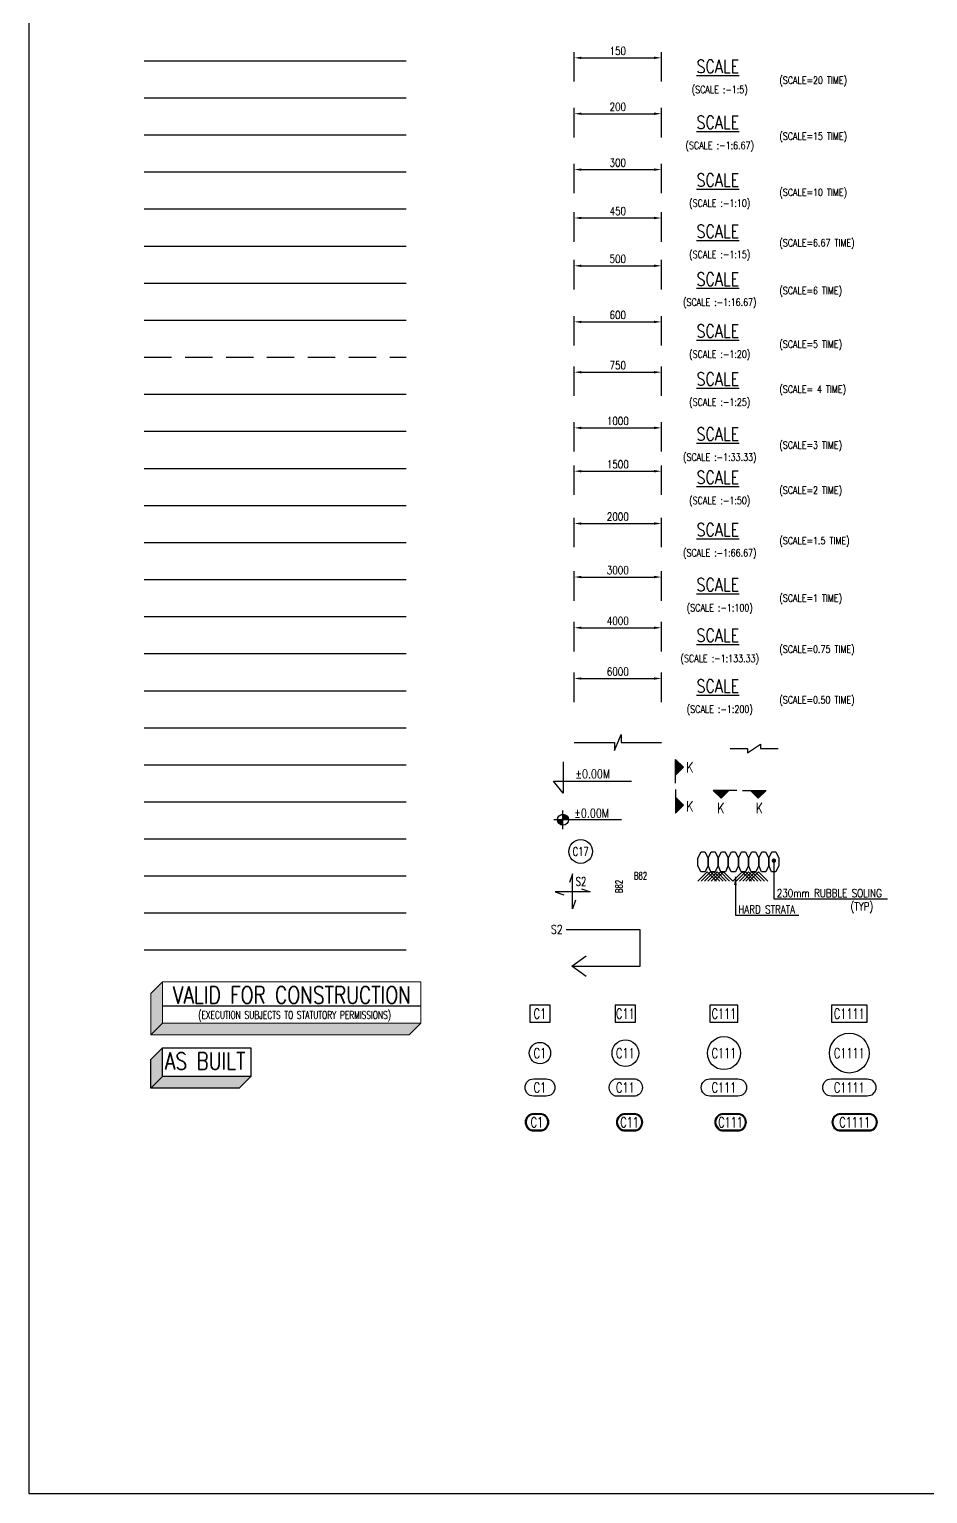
# Model space of a CAD drawing. Extents: x -69352 to 1013721, y -547461 to -186867.
# Drawn here: x 375139 to 406027, y -510011 to -459697 of the extents above; entities that cross this region are included whole.
import ezdxf
from ezdxf.enums import TextEntityAlignment as Align

# ---------------------------------------------------------------- set-up
doc = ezdxf.new("R2010")
doc.units = 0
doc.header["$LTSCALE"] = 500
doc.header["$MEASUREMENT"] = 0
doc.header["$PDMODE"] = 35
doc.header["$PDSIZE"] = -15
doc.linetypes.add('HIDDEN2', pattern=[0.1875, 0.125, -0.0625])
doc.layers.get('DEFPOINTS').update_dxf_attribs({"color": 4})
doc.layers.add('FURNITURE', color=252, linetype='Continuous', lineweight=9)
for name, color, linetype in [('LINE CUT', 8, 'Continuous'), ('P.C.C.', 8, 'Continuous'), ('S-BEAM INNER', 4, 'HIDDEN2'), ('S-BEAM NO', 3, 'Continuous'), ('S-BEAM OUTER', 4, 'Continuous'), ('S-BEAM SIZES', 3, 'Continuous'), ('S-BRECK LINE', 8, 'Continuous'), ('S-CLOUD', 7, 'Continuous'), ('S-COLUMN CIRCLE', 9, 'Continuous'), ('S-COLUMN NO', 2, 'Continuous'), ('S-COLUMN SIZES', 2, 'Continuous'), ('S-CONCRET LINE', 4, 'Continuous'), ('S-CUT LINE', 8, 'Continuous'), ('S-DIM-1', 5, 'Continuous'), ('S-FILLING', 9, 'Continuous'), ('S-GRIDE CIRCLE', 8, 'Continuous'), ('S-GRIDE NO', 1, 'Continuous'), ('S-LEVEL SECTION', 3, 'Continuous'), ('S-LEVLE PLAN', 3, 'Continuous'), ('S-PCC', 9, 'Continuous'), ('S-R.C.C. PILE CAP', 40, 'Continuous'), ('S-REINFORCEMENT', 6, 'Continuous'), ('S-RETAINING WALL', 6, 'Continuous'), ('S-SECTION MARK', 1, 'Continuous'), ('S-SLAB MARK', 3, 'Continuous'), ('S-SLAB NO', 3, 'Continuous'), ('S-STIRUPS)', 3, 'Continuous'), ('S-SUNK', 9, 'Continuous'), ('S-TEXT', 2, 'Continuous'), ('S-TEXT-1', 4, 'Continuous'), ('S-TEXT-1 @ 1', 4, 'Continuous'), ('S-TITIL', 6, 'Continuous'), ('S-TITLE', 6, 'Continuous'), ('S-WATER PROFING', 9, 'Continuous'), ('SCH-LINE', 7, 'Continuous'), ('SCHEDULE LINE-1', 7, 'Continuous'), ('SCHEDULE LINE-2', 5, 'Continuous')]:
    doc.layers.add(name, color=color, linetype=linetype)
doc.styles.add('ROMAND', font='simplex.shx')
doc.styles.add('ROMANS', font='simplex.shx', dxfattribs={"width": 0.8, "height": 275})
doc.styles.add('style2', font='simplex.shx')
doc.dimstyles.new('dim10', dxfattribs={"dimtxt": 250, "dimasz": 250, "dimexe": 200, "dimexo": 200, "dimgap": 100, "dimtad": 1, "dimdec": 0, "dimlfac": 0.1, "dimzin": 0, "dimdsep": 46, "dimtxsty": 'ROMANS', "dimcen": 0, "dimclrd": 5, "dimclre": 5, "dimclrt": 4, "dimadec": 0, "dimazin": 0, "dimtfac": 1, "dimtdec": 0, "dimtix": 1, "dimtofl": 0, "dimtmove": 2, "dimatfit": 3, "dimfxl": 0, "dimtolj": 1, "dimtzin": 0, "dimlwd": -1, "dimlwe": -1, "dimarcsym": 0})
doc.dimstyles.new('dim100', dxfattribs={"dimtxt": 250, "dimasz": 250, "dimexe": 200, "dimexo": 200, "dimgap": 100, "dimtad": 1, "dimdec": 0, "dimzin": 0, "dimdsep": 46, "dimtxsty": 'ROMANS', "dimcen": 0, "dimclrd": 5, "dimclre": 5, "dimclrt": 4, "dimadec": 0, "dimazin": 0, "dimtfac": 1, "dimtdec": 0, "dimtix": 1, "dimtofl": 0, "dimtmove": 2, "dimatfit": 3, "dimfxl": 0, "dimtolj": 1, "dimtzin": 0, "dimlwd": -1, "dimlwe": -1, "dimarcsym": 0})
doc.dimstyles.new('dim133.33(0.75)', dxfattribs={"dimtxt": 250, "dimasz": 250, "dimexe": 200, "dimexo": 200, "dimgap": 100, "dimtad": 1, "dimdec": 0, "dimlfac": 1.333331, "dimzin": 0, "dimdsep": 46, "dimtxsty": 'ROMANS', "dimcen": 0, "dimclrd": 5, "dimclre": 5, "dimclrt": 4, "dimadec": 0, "dimazin": 0, "dimtfac": 1, "dimtdec": 0, "dimtix": 1, "dimtofl": 0, "dimtmove": 2, "dimatfit": 3, "dimfxl": 0, "dimtolj": 1, "dimtzin": 0, "dimlwd": -1, "dimlwe": -1, "dimarcsym": 0})
doc.dimstyles.new('dim15(6.67)', dxfattribs={"dimtxt": 250, "dimasz": 250, "dimexe": 200, "dimexo": 200, "dimgap": 100, "dimtad": 1, "dimdec": 0, "dimlfac": 0.15, "dimzin": 0, "dimdsep": 46, "dimtxsty": 'ROMANS', "dimcen": 0, "dimclrd": 5, "dimclre": 5, "dimclrt": 4, "dimadec": 0, "dimazin": 0, "dimtfac": 1, "dimtdec": 0, "dimtix": 1, "dimtofl": 0, "dimtmove": 2, "dimatfit": 3, "dimfxl": 0, "dimtolj": 1, "dimtzin": 0, "dimlwd": -1, "dimlwe": -1, "dimarcsym": 0})
doc.dimstyles.new('dim16.67(6)', dxfattribs={"dimtxt": 250, "dimasz": 250, "dimexe": 200, "dimexo": 200, "dimgap": 100, "dimtad": 1, "dimdec": 0, "dimlfac": 0.166665, "dimzin": 0, "dimdsep": 46, "dimtxsty": 'ROMANS', "dimcen": 0, "dimclrd": 5, "dimclre": 5, "dimclrt": 4, "dimadec": 0, "dimazin": 0, "dimtfac": 1, "dimtdec": 0, "dimtix": 1, "dimtofl": 0, "dimtmove": 2, "dimatfit": 3, "dimfxl": 0, "dimtolj": 1, "dimtzin": 0, "dimlwd": -1, "dimlwe": -1, "dimarcsym": 0})
doc.dimstyles.new('dim20', dxfattribs={"dimtxt": 250, "dimasz": 250, "dimexe": 200, "dimexo": 200, "dimgap": 100, "dimtad": 1, "dimdec": 0, "dimlfac": 0.2, "dimzin": 0, "dimdsep": 46, "dimtxsty": 'ROMANS', "dimcen": 0, "dimclrd": 5, "dimclre": 5, "dimclrt": 4, "dimadec": 0, "dimazin": 0, "dimtfac": 1, "dimtdec": 0, "dimtix": 1, "dimtofl": 0, "dimtmove": 2, "dimatfit": 3, "dimfxl": 0, "dimtolj": 1, "dimtzin": 0, "dimlwd": -1, "dimlwe": -1, "dimarcsym": 0})
doc.dimstyles.new('dim200', dxfattribs={"dimtxt": 250, "dimasz": 250, "dimexe": 200, "dimexo": 200, "dimgap": 100, "dimtad": 1, "dimdec": 0, "dimlfac": 2, "dimzin": 0, "dimdsep": 46, "dimtxsty": 'ROMANS', "dimcen": 0, "dimclrd": 5, "dimclre": 5, "dimclrt": 4, "dimadec": 0, "dimazin": 0, "dimtfac": 1, "dimtdec": 0, "dimtix": 1, "dimtofl": 0, "dimtmove": 2, "dimatfit": 3, "dimfxl": 0, "dimtolj": 1, "dimtzin": 0, "dimlwd": -1, "dimlwe": -1, "dimarcsym": 0})
doc.dimstyles.new('dim25', dxfattribs={"dimtxt": 250, "dimasz": 250, "dimexe": 200, "dimexo": 200, "dimgap": 100, "dimtad": 1, "dimdec": 0, "dimlfac": 0.25, "dimzin": 0, "dimdsep": 46, "dimtxsty": 'ROMANS', "dimcen": 0, "dimclrd": 5, "dimclre": 5, "dimclrt": 4, "dimadec": 0, "dimazin": 0, "dimtfac": 1, "dimtdec": 0, "dimtix": 1, "dimtofl": 0, "dimtmove": 2, "dimatfit": 3, "dimfxl": 0, "dimtolj": 1, "dimtzin": 0, "dimlwd": -1, "dimlwe": -1, "dimarcsym": 0})
doc.dimstyles.new('dim33.33', dxfattribs={"dimtxt": 250, "dimasz": 250, "dimexe": 200, "dimexo": 200, "dimgap": 100, "dimtad": 1, "dimdec": 0, "dimlfac": 0.333331, "dimzin": 0, "dimdsep": 46, "dimtxsty": 'ROMANS', "dimcen": 0, "dimclrd": 5, "dimclre": 5, "dimclrt": 4, "dimadec": 0, "dimazin": 0, "dimtfac": 1, "dimtdec": 0, "dimtix": 1, "dimtofl": 0, "dimtmove": 2, "dimatfit": 3, "dimfxl": 0, "dimtolj": 1, "dimtzin": 0, "dimlwd": -1, "dimlwe": -1, "dimarcsym": 0})
doc.dimstyles.new('dim5', dxfattribs={"dimtxt": 250, "dimasz": 250, "dimexe": 200, "dimexo": 200, "dimgap": 100, "dimtad": 1, "dimdec": 0, "dimlfac": 0.05, "dimzin": 0, "dimdsep": 46, "dimtxsty": 'ROMANS', "dimcen": 0, "dimclrd": 5, "dimclre": 5, "dimclrt": 4, "dimadec": 0, "dimazin": 0, "dimtfac": 1, "dimtdec": 0, "dimtix": 1, "dimtofl": 0, "dimtmove": 2, "dimatfit": 3, "dimfxl": 0, "dimtolj": 1, "dimtzin": 0, "dimlwd": -1, "dimlwe": -1, "dimarcsym": 0})
doc.dimstyles.new('dim50', dxfattribs={"dimtxt": 250, "dimasz": 250, "dimexe": 200, "dimexo": 200, "dimgap": 100, "dimtad": 1, "dimdec": 0, "dimlfac": 0.5, "dimzin": 0, "dimdsep": 46, "dimtxsty": 'ROMANS', "dimcen": 0, "dimclrd": 5, "dimclre": 5, "dimclrt": 4, "dimadec": 0, "dimazin": 0, "dimtfac": 1, "dimtdec": 0, "dimtix": 1, "dimtofl": 0, "dimtmove": 2, "dimatfit": 3, "dimfxl": 0, "dimtolj": 1, "dimtzin": 0, "dimlwd": -1, "dimlwe": -1, "dimarcsym": 0})
doc.dimstyles.new('dim6.67(15)', dxfattribs={"dimtxt": 250, "dimasz": 250, "dimexe": 200, "dimexo": 200, "dimgap": 100, "dimtad": 1, "dimdec": 0, "dimlfac": 0.066667, "dimzin": 0, "dimdsep": 46, "dimtxsty": 'ROMANS', "dimcen": 0, "dimclrd": 5, "dimclre": 5, "dimclrt": 4, "dimadec": 0, "dimazin": 0, "dimtfac": 1, "dimtdec": 0, "dimtix": 1, "dimtofl": 0, "dimtmove": 2, "dimatfit": 3, "dimfxl": 0, "dimtolj": 1, "dimtzin": 0, "dimlwd": -1, "dimlwe": -1, "dimarcsym": 0})
doc.dimstyles.new('dim66.67(1.5)', dxfattribs={"dimtxt": 250, "dimasz": 250, "dimexe": 200, "dimexo": 200, "dimgap": 100, "dimtad": 1, "dimdec": 0, "dimlfac": 0.666666, "dimzin": 0, "dimdsep": 46, "dimtxsty": 'ROMANS', "dimcen": 0, "dimclrd": 5, "dimclre": 5, "dimclrt": 4, "dimadec": 0, "dimazin": 0, "dimtfac": 1, "dimtdec": 0, "dimtix": 1, "dimtofl": 0, "dimtmove": 2, "dimatfit": 3, "dimfxl": 0, "dimtolj": 1, "dimtzin": 0, "dimlwd": -1, "dimlwe": -1, "dimarcsym": 0})

# ---------------------------------------------------------------- blocks, each defined once
blk = doc.blocks.new('*D168')
at = {"layer": 'DEFPOINTS', "color": 0}
for p in [(396872, -478517), (393872, -479532), (396872, -479532)]:
    blk.add_point(p, dxfattribs=at)
at = {"layer": 'S-DIM-1', "color": 5}
for p, q in [((393872, -479332), (393872, -478317)), ((396872, -479332), (396872, -478317)), ((394122, -478517), (396622, -478517))]:
    blk.add_line(p, q, dxfattribs=at)
for points in [[(394122, -478475), (394122, -478559), (393872, -478517)], [(396622, -478559), (396622, -478475), (396872, -478517)]]:
    blk.add_solid(points, dxfattribs=at)
at = {"layer": 'S-DIM-1', "color": 4, "insert": (395372, -478280), "char_height": 275, "attachment_point": 5, "style": 'ROMANS'}
blk.add_mtext('\\A1;3000', dxfattribs=at)
blk = doc.blocks.new('*D169')
at = {"layer": 'DEFPOINTS', "color": 0}
for p in [(396872, -474881), (393872, -475896), (396872, -475896)]:
    blk.add_point(p, dxfattribs=at)
at = {"layer": 'S-DIM-1', "color": 5}
for p, q in [((393872, -475696), (393872, -474681)), ((394122, -474881), (396622, -474881)), ((396872, -475696), (396872, -474681))]:
    blk.add_line(p, q, dxfattribs=at)
for points in [[(394122, -474839), (394122, -474922), (393872, -474881)], [(396622, -474922), (396622, -474839), (396872, -474881)]]:
    blk.add_solid(points, dxfattribs=at)
at = {"layer": 'S-DIM-1', "color": 4, "insert": (395372, -474643), "char_height": 275, "attachment_point": 5, "style": 'ROMANS'}
blk.add_mtext('\\A1;1500', dxfattribs=at)
blk = doc.blocks.new('*D170')
at = {"layer": 'DEFPOINTS', "color": 0}
for p in [(396872, -471479), (393872, -472495), (396872, -472495)]:
    blk.add_point(p, dxfattribs=at)
at = {"layer": 'S-DIM-1', "color": 5}
for p, q in [((393872, -472295), (393872, -471279)), ((396872, -472295), (396872, -471279)), ((394122, -471479), (396622, -471479))]:
    blk.add_line(p, q, dxfattribs=at)
for points in [[(394122, -471438), (394122, -471521), (393872, -471479)], [(396622, -471521), (396622, -471438), (396872, -471479)]]:
    blk.add_solid(points, dxfattribs=at)
at = {"layer": 'S-DIM-1', "color": 4, "insert": (395372, -471242), "char_height": 275, "attachment_point": 5, "style": 'ROMANS'}
blk.add_mtext('\\A1;750', dxfattribs=at)
blk = doc.blocks.new('*D171')
at = {"layer": 'DEFPOINTS', "color": 0}
for p in [(396872, -469750), (393872, -470765), (396872, -470765)]:
    blk.add_point(p, dxfattribs=at)
at = {"layer": 'S-DIM-1', "color": 5}
for p, q in [((393872, -470565), (393872, -469550)), ((394122, -469750), (396622, -469750)), ((396872, -470565), (396872, -469550))]:
    blk.add_line(p, q, dxfattribs=at)
for points in [[(394122, -469709), (394122, -469792), (393872, -469750)], [(396622, -469792), (396622, -469709), (396872, -469750)]]:
    blk.add_solid(points, dxfattribs=at)
at = {"layer": 'S-DIM-1', "color": 4, "insert": (395372, -469513), "char_height": 275, "attachment_point": 5, "style": 'ROMANS'}
blk.add_mtext('\\A1;600', dxfattribs=at)
blk = doc.blocks.new('*D172')
at = {"layer": 'DEFPOINTS', "color": 0}
for p in [(396872, -466181), (393872, -467196), (396872, -467196)]:
    blk.add_point(p, dxfattribs=at)
at = {"layer": 'S-DIM-1', "color": 5}
for p, q in [((393872, -466996), (393872, -465981)), ((394122, -466181), (396622, -466181)), ((396872, -466996), (396872, -465981))]:
    blk.add_line(p, q, dxfattribs=at)
for points in [[(394122, -466139), (394122, -466222), (393872, -466181)], [(396622, -466222), (396622, -466139), (396872, -466181)]]:
    blk.add_solid(points, dxfattribs=at)
at = {"layer": 'S-DIM-1', "color": 4, "insert": (395372, -465943), "char_height": 275, "attachment_point": 5, "style": 'ROMANS'}
blk.add_mtext('\\A1;450', dxfattribs=at)
blk = doc.blocks.new('*D173')
at = {"layer": 'DEFPOINTS', "color": 0}
for p in [(396872, -464518), (393872, -465533), (396872, -465533)]:
    blk.add_point(p, dxfattribs=at)
at = {"layer": 'S-DIM-1', "color": 5}
for p, q in [((393872, -465333), (393872, -464318)), ((396872, -465333), (396872, -464318)), ((394122, -464518), (396622, -464518))]:
    blk.add_line(p, q, dxfattribs=at)
for points in [[(394122, -464477), (394122, -464560), (393872, -464518)], [(396622, -464560), (396622, -464477), (396872, -464518)]]:
    blk.add_solid(points, dxfattribs=at)
at = {"layer": 'S-DIM-1', "color": 4, "insert": (395372, -464281), "char_height": 275, "attachment_point": 5, "style": 'ROMANS'}
blk.add_mtext('\\A1;300', dxfattribs=at)
blk = doc.blocks.new('*D174')
at = {"layer": 'DEFPOINTS', "color": 0}
for p in [(396872, -462598), (393872, -463613), (396872, -463613)]:
    blk.add_point(p, dxfattribs=at)
at = {"layer": 'S-DIM-1', "color": 5}
for p, q in [((393872, -463413), (393872, -462398)), ((394122, -462598), (396622, -462598)), ((396872, -463413), (396872, -462398))]:
    blk.add_line(p, q, dxfattribs=at)
for points in [[(394122, -462557), (394122, -462640), (393872, -462598)], [(396622, -462640), (396622, -462557), (396872, -462598)]]:
    blk.add_solid(points, dxfattribs=at)
at = {"layer": 'S-DIM-1', "color": 4, "insert": (395372, -462361), "char_height": 275, "attachment_point": 5, "style": 'ROMANS'}
blk.add_mtext('\\A1;200', dxfattribs=at)
blk = doc.blocks.new('*D175')
at = {"layer": 'DEFPOINTS', "color": 0}
for p in [(396872, -476678), (393872, -477693), (396872, -477693)]:
    blk.add_point(p, dxfattribs=at)
at = {"layer": 'S-DIM-1', "color": 5}
for p, q in [((393872, -477493), (393872, -476478)), ((394122, -476678), (396622, -476678)), ((396872, -477493), (396872, -476478))]:
    blk.add_line(p, q, dxfattribs=at)
for points in [[(394122, -476636), (394122, -476720), (393872, -476678)], [(396622, -476720), (396622, -476636), (396872, -476678)]]:
    blk.add_solid(points, dxfattribs=at)
at = {"layer": 'S-DIM-1', "color": 4, "insert": (395372, -476441), "char_height": 275, "attachment_point": 5, "style": 'ROMANS'}
blk.add_mtext('\\A1;2000', dxfattribs=at)
blk = doc.blocks.new('*D176')
at = {"layer": 'DEFPOINTS', "color": 0}
for p in [(396872, -473392), (393872, -474407), (396872, -474407)]:
    blk.add_point(p, dxfattribs=at)
at = {"layer": 'S-DIM-1', "color": 5}
for p, q in [((393872, -474207), (393872, -473192)), ((394122, -473392), (396622, -473392)), ((396872, -474207), (396872, -473192))]:
    blk.add_line(p, q, dxfattribs=at)
for points in [[(394122, -473350), (394122, -473434), (393872, -473392)], [(396622, -473434), (396622, -473350), (396872, -473392)]]:
    blk.add_solid(points, dxfattribs=at)
at = {"layer": 'S-DIM-1', "color": 4, "insert": (395372, -473154), "char_height": 275, "attachment_point": 5, "style": 'ROMANS'}
blk.add_mtext('\\A1;1000', dxfattribs=at)
blk = doc.blocks.new('*D177')
at = {"layer": 'DEFPOINTS', "color": 0}
for p in [(396872, -467824), (393872, -468839), (396872, -468839)]:
    blk.add_point(p, dxfattribs=at)
at = {"layer": 'S-DIM-1', "color": 5}
for p, q in [((393872, -468639), (393872, -467624)), ((394122, -467824), (396622, -467824)), ((396872, -468639), (396872, -467624))]:
    blk.add_line(p, q, dxfattribs=at)
for points in [[(394122, -467782), (394122, -467865), (393872, -467824)], [(396622, -467865), (396622, -467782), (396872, -467824)]]:
    blk.add_solid(points, dxfattribs=at)
at = {"layer": 'S-DIM-1', "color": 4, "insert": (395372, -467586), "char_height": 275, "attachment_point": 5, "style": 'ROMANS'}
blk.add_mtext('\\A1;500', dxfattribs=at)
blk = doc.blocks.new('*D178')
at = {"layer": 'DEFPOINTS', "color": 0}
for p in [(396872, -480260), (393872, -481275), (396872, -481275)]:
    blk.add_point(p, dxfattribs=at)
at = {"layer": 'S-DIM-1', "color": 5}
for p, q in [((393872, -481075), (393872, -480060)), ((394122, -480260), (396622, -480260)), ((396872, -481075), (396872, -480060))]:
    blk.add_line(p, q, dxfattribs=at)
for points in [[(394122, -480218), (394122, -480301), (393872, -480260)], [(396622, -480301), (396622, -480218), (396872, -480260)]]:
    blk.add_solid(points, dxfattribs=at)
at = {"layer": 'S-DIM-1', "color": 4, "insert": (395372, -480022), "char_height": 275, "attachment_point": 5, "style": 'ROMANS'}
blk.add_mtext('\\A1;4000', dxfattribs=at)
blk = doc.blocks.new('*D179')
at = {"layer": 'DEFPOINTS', "color": 0}
for p in [(396872, -460678), (393872, -461693), (396872, -461693)]:
    blk.add_point(p, dxfattribs=at)
at = {"layer": 'S-DIM-1', "color": 5}
for p, q in [((393872, -461493), (393872, -460478)), ((394122, -460678), (396622, -460678)), ((396872, -461493), (396872, -460478))]:
    blk.add_line(p, q, dxfattribs=at)
for points in [[(394122, -460637), (394122, -460720), (393872, -460678)], [(396622, -460720), (396622, -460637), (396872, -460678)]]:
    blk.add_solid(points, dxfattribs=at)
at = {"layer": 'S-DIM-1', "color": 4, "insert": (395372, -460441), "char_height": 275, "attachment_point": 5, "style": 'ROMANS'}
blk.add_mtext('\\A1;150', dxfattribs=at)
blk = doc.blocks.new('*D182')
at = {"layer": 'DEFPOINTS', "color": 0}
for p in [(396872, -482002), (393872, -483017), (396872, -483017)]:
    blk.add_point(p, dxfattribs=at)
at = {"layer": 'S-DIM-1', "color": 5}
for p, q in [((393872, -482817), (393872, -481802)), ((394122, -482002), (396622, -482002)), ((396872, -482817), (396872, -481802))]:
    blk.add_line(p, q, dxfattribs=at)
for points in [[(394122, -481961), (394122, -482044), (393872, -482002)], [(396622, -482044), (396622, -481961), (396872, -482002)]]:
    blk.add_solid(points, dxfattribs=at)
at = {"layer": 'S-DIM-1', "color": 4, "insert": (395372, -481765), "char_height": 275, "attachment_point": 5, "style": 'ROMANS'}
blk.add_mtext('\\A1;6000', dxfattribs=at)
blk = doc.blocks.new('*U167')
at = {"layer": 'LINE CUT'}
blk.add_lwpolyline([(-550, 0), (-150, 0), (-150, 100), (150, -100), (150, 0), (550, 0)], dxfattribs=at)
blk = doc.blocks.new('zw$71E4')
at = {"linetype": 'Continuous'}
for points in [[(0, 0), (400, 400), (400, 1821), (0, 1421)], [(8879, 1), (9276, 399), (400, 400), (0, 0)]]:
    blk.add_hatch(color=253, dxfattribs=at).paths.add_polyline_path(points)
at = {"color": 1}
for p, q in [((400, 1821), (0, 1421)), ((400, 400), (0, 0)), ((8878, 0), (9277, 400))]:
    blk.add_line(p, q, dxfattribs=at)
blk.add_lwpolyline([(400, 1821), (9277, 1821), (9277, 400), (400, 400)], close=True, dxfattribs=at)
blk.add_lwpolyline([(8878, 0), (0, 0), (0, 1421)], dxfattribs=at)
at = {"layer": 'SCH-LINE', "color": 252}
blk.add_line((9277, 985), (400, 985), dxfattribs=at)
at = {"layer": 'S-TEXT', "style": 'ROMANS', "width": 0.7}
blk.add_text('(EXECUTION SUBJECTS TO STATUTORY PERMISSIONS)', height=266.8, dxfattribs=at).set_placement((4939, 684), align=Align.MIDDLE_CENTER)
at = {"layer": 'S-TITIL', "style": 'style2', "width": 0.8}
blk.add_text('VALID FOR CONSTRUCTION', height=585, dxfattribs=at).set_placement((4848, 1370), align=Align.MIDDLE_CENTER)
blk = doc.blocks.new('A$C36ED28A4')
at = {"linetype": 'Continuous'}
for points in [[(0, 0), (400, 400), (400, 1387), (0, 987)], [(3032, 0), (3431, 400), (400, 400), (0, 0)]]:
    blk.add_hatch(color=253, dxfattribs=at).paths.add_polyline_path(points)
at = {"color": 1}
for p, q in [((400, 1387), (0, 987)), ((400, 400), (0, 0)), ((3032, 0), (3431, 400))]:
    blk.add_line(p, q, dxfattribs=at)
blk.add_lwpolyline([(400, 1387), (3431, 1387), (3431, 400), (400, 400)], close=True, dxfattribs=at)
blk.add_lwpolyline([(3032, 0), (0, 0), (0, 987)], dxfattribs=at)
at = {"layer": 'S-TITIL', "style": 'style2', "width": 0.8}
blk.add_text('AS BUILT', height=585, dxfattribs=at).set_placement((1865, 936), align=Align.MIDDLE_CENTER)

msp = doc.modelspace()

# ---------------------------------------------------------------- hatches: boundary and pattern name
at = {"layer": 'S-LEVLE PLAN'}
h = msp.add_hatch(color=256, dxfattribs=at)
h.paths.add_polyline_path([(393486.453, -486668.275), (393486.453, -486856.622), (393674.799, -486856.622, 0.414213562)])
h.paths.add_polyline_path([(393486.453, -486856.622), (393298.106, -486856.622, 0.414213562), (393486.453, -487044.969)])
at = {"layer": 'S-SECTION MARK', "ltscale": 5}
h = msp.add_hatch(dxfattribs=at)
h.set_pattern_fill('ANSI31', color=256, scale=172.406964, angle=270, style=0)
h.set_pattern_definition([(315, (395521.695, -410456.92), (15.2387667, 15.2387667), [])])
h.paths.add_polyline_path([(397627.803, -485054.062), (397360.673, -484782.196), (397360.673, -485325.927)])
h = msp.add_hatch(dxfattribs=at)
h.set_pattern_fill('ANSI31', color=256, scale=172.406964, angle=180, style=0)
h.set_pattern_definition([(315, (324324.732, -484012.514), (-15.2387667, -15.2387667), [])])
h.paths.add_polyline_path([(398921.872, -486118.621), (398650.007, -485851.492), (399193.738, -485851.492)])
h = msp.add_hatch(dxfattribs=at)
h.set_pattern_fill('ANSI31', color=256, scale=172.406964, angle=180, style=0)
h.set_pattern_definition([(225, (474800.281, -484012.514), (15.2387667, -15.2387667), [])])
h.paths.add_polyline_path([(400203.141, -486118.621), (400475.006, -485851.492), (399931.275, -485851.492)])
h = msp.add_hatch(dxfattribs=at)
h.set_pattern_fill('ANSI31', color=256, scale=172.406964, angle=270, style=0)
h.set_pattern_definition([(45, (395521.695, -560951.888), (15.2387667, -15.2387667), [])])
h.paths.add_polyline_path([(397627.803, -486354.747), (397360.673, -486626.612), (397360.673, -486082.882)])

# ---------------------------------------------------------------- linework, layer by layer
at = {"layer": 'P.C.C.'}
for points in [[(398374.359, -488649.375), (398223.708, -488649.375), (398128.679, -488428.836), (398128.679, -488175.801), (398237.397, -487959.375), (398367.515, -487959.375), (398476.37, -488175.801), (398476.37, -488428.836), (398374.359, -488649.375)], [(398722.051, -488649.375), (398571.399, -488649.375), (398476.37, -488428.836), (398476.37, -488175.801), (398585.088, -487959.375), (398715.206, -487959.375), (398824.061, -488175.801), (398824.061, -488428.836), (398722.051, -488649.375)], [(399069.742, -488649.375), (398919.091, -488649.375), (398824.061, -488428.836), (398824.061, -488175.801), (398932.779, -487959.375), (399062.898, -487959.375), (399171.752, -488175.801), (399171.752, -488428.836), (399069.742, -488649.375)], [(399417.433, -488649.375), (399266.782, -488649.375), (399171.752, -488428.836), (399171.752, -488175.801), (399280.47, -487959.375), (399410.589, -487959.375), (399519.444, -488175.801), (399519.444, -488428.836), (399417.433, -488649.375)], [(399765.124, -488649.375), (399614.473, -488649.375), (399519.444, -488428.836), (399519.444, -488175.801), (399628.162, -487959.375), (399758.28, -487959.375), (399867.135, -488175.801), (399867.135, -488428.836), (399765.124, -488649.375)], [(400112.815, -488649.375), (399962.164, -488649.375), (399867.135, -488428.836), (399867.135, -488175.801), (399975.853, -487959.375), (400105.971, -487959.375), (400214.826, -488175.801), (400214.826, -488428.836), (400112.815, -488649.375)], [(400460.507, -488649.375), (400309.856, -488649.375), (400214.826, -488428.836), (400214.826, -488175.801), (400323.544, -487959.375), (400453.662, -487959.375), (400562.517, -488175.801), (400562.517, -488428.836), (400460.507, -488649.375)], [(400808.198, -488649.375), (400657.547, -488649.375), (400562.517, -488428.836), (400562.517, -488175.801), (400671.235, -487959.375), (400801.354, -487959.375), (400910.208, -488175.801), (400910.208, -488428.836), (400808.198, -488649.375)], [(398128.679, -488967.573), (398446.877, -488649.375), (398765.075, -488967.573)], [(398241.179, -488967.573), (398559.377, -488649.375), (398877.575, -488967.573)], [(398353.679, -488967.573), (398671.877, -488649.375), (398990.075, -488967.573)], [(398466.179, -488967.573), (398784.377, -488649.375), (399102.575, -488967.573)], [(398578.679, -488967.573), (398896.877, -488649.375), (399215.075, -488967.573)], [(398691.179, -488967.573), (399009.377, -488649.375), (399327.575, -488967.573)], [(399327.575, -488967.573), (399645.773, -488649.375), (399963.971, -488967.573)], [(399440.075, -488967.573), (399758.273, -488649.375), (400076.471, -488967.573)], [(399552.575, -488967.573), (399870.773, -488649.375), (400188.971, -488967.573)], [(399665.075, -488967.573), (399983.273, -488649.375), (400301.471, -488967.573)], [(399777.575, -488967.573), (400095.773, -488649.375), (400413.971, -488967.573)], [(399890.075, -488967.573), (400208.273, -488649.375), (400526.471, -488967.573)]]:
    msp.add_lwpolyline(points, dxfattribs=at)
at = {"layer": 'S-BEAM INNER', "ltscale": 15}
msp.add_line((379093.069, -470963.321), (388095.995, -470963.321), dxfattribs=at)
at = {"layer": 'S-BEAM NO'}
msp.add_line((379093.069, -472236.386), (388095.995, -472236.386), dxfattribs=at)
at = {"layer": 'S-BEAM OUTER'}
msp.add_line((379093.069, -469690.256), (388095.995, -469690.256), dxfattribs=at)
at = {"layer": 'S-BRECK LINE'}
msp.add_lwpolyline([(393871.627, -484205.31), (395258.811, -484205.31), (395258.811, -484480.058), (395484.442, -483930.562), (395484.442, -484205.31), (396871.627, -484205.31)], dxfattribs=at)
at = {"layer": 'S-CLOUD'}
msp.add_line((379093.069, -479874.777), (388095.995, -479874.777), dxfattribs=at)
at = {"layer": 'S-COLUMN CIRCLE'}
for points in [[(392346.546, -493815.406), (393044.88, -493815.406), (393044.88, -493220.406), (392346.546, -493220.406)], [(395282.611, -493815.406), (395980.944, -493815.406), (395980.944, -493220.406), (395282.611, -493220.406)], [(398537.072, -493815.406), (399502.072, -493815.406), (399502.072, -493220.406), (398537.072, -493220.406)], [(402713.989, -493815.406), (403945.655, -493815.406), (403945.655, -493220.406), (402713.989, -493220.406)]]:
    msp.add_lwpolyline(points, close=True, dxfattribs=at)
for points in [[(392479.88, -496352.333, -1), (392479.88, -495757.333), (392911.546, -495757.333, -1), (392911.546, -496352.333)], [(395282.611, -496352.333, -0.700142505), (395282.611, -495757.333), (395980.944, -495757.333, -0.791172983), (395980.944, -496352.333)], [(398537.072, -496352.333, -1), (398537.072, -495757.333), (399502.072, -495757.333, -1), (399502.072, -496352.333)], [(402713.989, -496352.333, -1), (402713.989, -495757.333), (403945.655, -495757.333, -1), (403945.655, -496352.333)]]:
    msp.add_lwpolyline(points, format="xyb", close=True, dxfattribs=at)
at = {"layer": 'S-COLUMN CIRCLE', "elevation": -15629961.792}
for points in [[(392757.871, -496956.092), (392428.68, -496956.092, 0.823128503), (392428.68, -497544.252), (392757.871, -497544.252, 0.823128503)], [(392754.943, -496985.511), (392431.609, -496985.511, 0.814533231), (392431.609, -497514.834), (392754.943, -497514.834, 0.814533231)], [(395987.692, -496956.092), (395565.721, -496956.092, 0.823128503), (395565.721, -497544.252), (395987.692, -497544.252, 0.823128503)], [(395984.764, -496985.511), (395568.65, -496985.511, 0.814533231), (395568.65, -497514.834), (395984.764, -497514.834, 0.814533231)], [(399550.678, -496956.092), (398945.959, -496956.092, 0.823128503), (398945.959, -497544.252), (399550.678, -497544.252, 0.823128503)], [(399547.75, -496985.511), (398948.887, -496985.511, 0.814533231), (398948.887, -497514.834), (399547.75, -497514.834, 0.814533231)], [(404055.157, -496956.092), (402977.702, -496956.092, 0.823128503), (402977.702, -497544.252), (404055.157, -497544.252, 0.823128503)], [(404052.228, -496985.511), (402980.631, -496985.511, 0.814533231), (402980.631, -497514.834), (404052.228, -497514.834, 0.814533231)]]:
    msp.add_lwpolyline(points, format="xyb", close=True, dxfattribs=at)
at = {"layer": 'S-COLUMN CIRCLE'}
for centre, radius in [((394094.144, -487945.684), 407.525), ((392695.713, -494874.107), 367.546), ((395631.778, -494874.107), 458.72), ((399019.572, -494874.107), 566.844), ((403329.822, -494874.107), 683.928)]:
    msp.add_circle(centre, radius, dxfattribs=at)
at = {"layer": 'S-COLUMN SIZES', "lineweight": -2}
msp.add_line((379093.069, -491319.767), (388095.995, -491319.767), dxfattribs=at)
at = {"layer": 'S-CONCRET LINE'}
msp.add_line((379093.069, -486240.103), (388095.995, -486240.103), dxfattribs=at)
msp.add_lwpolyline([(375139, -428771), (495141, -428771), (495141, -510011), (375139, -510011)], close=True, dxfattribs=at)
at = {"layer": 'S-CUT LINE'}
msp.add_line((379093.069, -483693.972), (388095.995, -483693.972), dxfattribs=at)
at = {"layer": 'S-DIM-1'}
msp.add_line((379093.069, -468417.191), (388095.995, -468417.191), dxfattribs=at)
at = {"layer": 'S-FILLING'}
msp.add_line((379093.069, -490059.298), (388095.995, -490059.298), dxfattribs=at)
at = {"layer": 'S-GRIDE CIRCLE'}
msp.add_line((379093.069, -462051.866), (388095.995, -462051.866), dxfattribs=at)
at = {"layer": 'S-GRIDE NO'}
msp.add_line((379093.069, -460778.801), (388095.995, -460778.801), dxfattribs=at)
at = {"layer": 'S-LEVEL SECTION'}
msp.add_lwpolyline([(393491.286, -484869.92), (393491.286, -485942.666), (393157.201, -485532.564), (395840.731, -485532.564)], dxfattribs=at)
at = {"layer": 'S-LEVLE PLAN'}
msp.add_line((393486.453, -487173.683), (393486.453, -486539.561), dxfattribs=at)
msp.add_lwpolyline([(395503.959, -486856.622), (393169.392, -486856.622)], dxfattribs=at)
msp.add_circle((393486.453, -486856.622), 188.347, dxfattribs=at)
at = {"layer": 'S-PCC'}
msp.add_line((379093.069, -487513.168), (388095.995, -487513.168), dxfattribs=at)
at = {"layer": 'S-REINFORCEMENT'}
msp.add_line((379093.069, -477328.647), (388095.995, -477328.647), dxfattribs=at)
at = {"layer": 'S-RETAINING WALL'}
msp.add_line((379093.069, -463324.931), (388095.995, -463324.931), dxfattribs=at)
at = {"layer": 'S-SECTION MARK'}
for p, q in [((379093.069, -476055.582), (388095.995, -476055.582)), ((397360.673, -485595.054), (397360.673, -484782.196)), ((397360.673, -484782.196), (397627.803, -485054.062)), ((397360.673, -485325.927), (397627.803, -485054.062)), ((397360.673, -485813.755), (397360.673, -486626.612)), ((399462.865, -485851.492), (398650.007, -485851.492)), ((398650.007, -485851.492), (398921.872, -486118.621)), ((399193.738, -485851.492), (398921.872, -486118.621)), ((399662.148, -485851.492), (400475.006, -485851.492)), ((399931.275, -485851.492), (400203.141, -486118.621)), ((400475.006, -485851.492), (400203.141, -486118.621)), ((397360.673, -486082.882), (397627.803, -486354.747)), ((397360.673, -486626.612), (397627.803, -486354.747))]:
    msp.add_line(p, q, dxfattribs=at)
at = {"layer": 'S-SLAB MARK'}
msp.add_line((379093.069, -474782.517), (388095.995, -474782.517), dxfattribs=at)
for points in [[(393920.603, -489619.182), (393817.778, -489914.097), (393817.778, -488714.097), (393714.954, -489009.012)], [(394122.863, -489229.175), (394417.778, -489332), (393217.778, -489332), (393512.694, -489434.825)]]:
    msp.add_lwpolyline(points, dxfattribs=at)
at = {"layer": 'S-SLAB NO'}
msp.add_line((379093.069, -473509.452), (388095.995, -473509.452), dxfattribs=at)
at = {"layer": 'S-STIRUPS)'}
msp.add_line((379093.069, -478601.712), (388095.995, -478601.712), dxfattribs=at)
at = {"layer": 'S-SUNK'}
msp.add_line((379093.069, -484967.038), (388095.995, -484967.038), dxfattribs=at)
at = {"layer": 'S-TEXT'}
msp.add_line((379093.069, -464597.996), (388095.995, -464597.996), dxfattribs=at)
at = {"layer": 'S-TEXT-1'}
msp.add_line((379093.069, -467144.126), (388095.995, -467144.126), dxfattribs=at)
at = {"layer": 'S-TITLE'}
msp.add_line((379093.069, -465871.061), (388095.995, -465871.061), dxfattribs=at)
at = {"layer": 'S-WATER PROFING'}
msp.add_line((379093.069, -488786.233), (388095.995, -488786.233), dxfattribs=at)
at = {"layer": 'SCHEDULE LINE-1'}
msp.add_line((379093.069, -481147.842), (388095.995, -481147.842), dxfattribs=at)
at = {"layer": 'SCHEDULE LINE-2'}
msp.add_line((379093.069, -482420.907), (388095.995, -482420.907), dxfattribs=at)

# ---------------------------------------------------------------- block references
at = {"layer": 'FURNITURE'}
msp.add_blockref('zw$71E4', (379321.473, -494246.575), dxfattribs=at)
at = {"layer": 'S-BEAM SIZES', "color": 3, "ltscale": 0.05, "xscale": -1.5, "yscale": 1.5, "zscale": 1.5, "rotation": 180}
msp.add_blockref('*U167', (400055.546, -484405.576), dxfattribs=at)
at = {"layer": 'S-R.C.C. PILE CAP'}
msp.add_blockref('A$C36ED28A4', (379321.473, -496082.082), dxfattribs=at)

# ---------------------------------------------------------------- texts
at = {"layer": 'S-BEAM NO', "style": 'ROMANS', "width": 0.7}
msp.add_text('B82', height=250, rotation=90, dxfattribs=at).set_placement((395413.532, -489149.172), align=Align.MIDDLE_CENTER)
msp.add_text('B82', height=250, dxfattribs=at).set_placement((396153.307, -488780.643), align=Align.MIDDLE_CENTER)
at = {"layer": 'S-COLUMN NO', "width": 0.7}
for s, height, style, p in [('C17', 300, 'ROMANS', (394094.144, -487945.684)), ('C1', 350, 'ROMAND', (392695.713, -493517.906)), ('C11', 350, 'ROMAND', (395631.778, -493517.906)), ('C111', 350, 'ROMAND', (399019.572, -493517.906)), ('C1111', 350, 'ROMAND', (403329.822, -493517.906)), ('C1', 350, 'ROMAND', (392695.713, -494874.107)), ('C11', 350, 'ROMAND', (395631.778, -494874.107)), ('C111', 350, 'ROMAND', (399019.572, -494874.107)), ('C1111', 350, 'ROMAND', (403329.822, -494874.107)), ('C1', 350, 'ROMAND', (392695.713, -496054.833)), ('C11', 350, 'ROMAND', (395631.778, -496054.833)), ('C111', 350, 'ROMAND', (399019.572, -496054.833)), ('C1111', 350, 'ROMAND', (403329.822, -496054.833)), ('C1', 350, 'ROMAND', (392593.276, -497250.172, -15629961.792)), ('C11', 350, 'ROMAND', (395776.707, -497250.172, -15629961.792))]:
    msp.add_text(s, height=height, dxfattribs=dict(at, style=style)).set_placement(p, align=Align.MIDDLE)
at = {"layer": 'S-COLUMN NO', "style": 'ROMAND', "width": 0.7}
for s, p in [('C111', (399248.319, -497250.172, -15629961.792)), ('C1111', (403516.429, -497250.172, -15629961.792))]:
    msp.add_text(s, height=350, dxfattribs=at).set_placement(p, align=Align.MIDDLE_CENTER)
at = {"layer": 'S-LEVEL SECTION', "insert": (394508.648, -485279.382), "char_height": 300, "attachment_point": 5, "style": 'ROMANS'}
msp.add_mtext('%%P0.00M', dxfattribs=at)
at = {"layer": 'S-LEVLE PLAN', "insert": (394472.187, -486626.571), "char_height": 300, "attachment_point": 5, "style": 'ROMANS'}
msp.add_mtext('%%P0.00M', dxfattribs=at)
at = {"layer": 'S-SECTION MARK', "style": 'ROMANS', "width": 0.8}
for p in [(397850.585, -485052.7), (397850.585, -486391.479), (398916.289, -486454.752), (400236.084, -486454.752)]:
    msp.add_text('K', height=349.999, dxfattribs=at).set_placement(p, align=Align.MIDDLE)
at = {"layer": 'S-SLAB NO', "style": 'ROMANS', "width": 0.7}
msp.add_text('S2', height=300, dxfattribs=at).set_placement((393925.491, -489126.076))
at = {"layer": 'S-TEXT', "style": 'ROMANS', "width": 0.8}
msp.add_text('S2', height=300, dxfattribs=at).set_placement((393068.645, -490772.981))
at = {"layer": 'S-TEXT', "char_height": 250, "width": 16150, "attachment_point": 2, "style": 'ROMANS'}
for s, insert in [('(SCALE :-1:5)', (398876.422, -461642.468)), ('(SCALE :-1:6.67)', (398876.422, -463562.462)), ('(SCALE :-1:10)', (398878, -465545.924)), ('(SCALE :-1:15)', (398878, -467307.861)), ('(SCALE :-1:16.67)', (398878, -468950.679)), ('(SCALE :-1:20)', (398878, -470734.11)), ('(SCALE :-1:25)', (398878, -472381.62)), ('(SCALE :-1:33.33)', (398878, -474273.682)), ('(SCALE :-1:50)', (398878, -475762.5)), ('(SCALE :-1:66.67)', (398878, -477559.823)), ('(SCALE :-1:100)', (398878, -479445.861)), ('(SCALE :-1:133.33)', (398878, -481188.509)), ('(SCALE :-1:200)', (398878, -482931.158))]:
    msp.add_mtext(s, dxfattribs=dict(at, insert=insert))
at = {"layer": 'S-TEXT-1', "char_height": 250, "width": 16150, "attachment_point": 1, "style": 'ROMANS'}
for s, insert in [('(SCALE=20 TIME)', (400925.565, -461324.697)), ('(SCALE=15 TIME)', (400925.565, -463244.691)), ('(SCALE=10 TIME)', (400925.565, -465173.695)), ('(SCALE=6.67 TIME)', (400925.565, -466907.74)), ('(SCALE=6 TIME)', (400925.565, -468550.558)), ('(SCALE=5 TIME)', (400925.565, -470389.617)), ('(SCALE= 4 TIME)', (400925.565, -471939.953)), ('(SCALE=3 TIME)', (400925.565, -473856.202)), ('(SCALE=2 TIME)', (400925.565, -475409.409)), ('(SCALE=1.5 TIME)', (400925.565, -477142.343)), ('(SCALE=1 TIME)', (400925.565, -479113.982)), ('(SCALE=0.75 TIME)', (400925.565, -480870.099)), ('(SCALE=0.50 TIME)', (400925.565, -482612.747))]:
    msp.add_mtext(s, dxfattribs=dict(at, insert=insert))
at = {"layer": 'S-TEXT-1 @ 1', "style": 'ROMANS', "width": 0.8}
for s, p in [('230mm RUBBLE SOLING', (400838.311, -489378.265)), ('HARD STRATA', (399514.406, -489936.977)), ('(TYP)', (403372.449, -489832.128))]:
    msp.add_text(s, height=275, dxfattribs=at).set_placement(p, align=Align.MIDDLE_LEFT)
at = {"layer": 'S-TITLE', "style": 'ROMANS', "width": 0.8}
for p in [(398808.53, -460973.375), (398808.53, -462893.369), (398808.53, -464876.831), (398808.53, -466638.768), (398808.53, -468281.587), (398808.53, -470065.017), (398808.53, -471712.528), (398808.53, -473604.589), (398808.53, -475093.407), (398808.53, -476890.73), (398808.53, -478776.768), (398808.53, -480519.416), (398808.53, -482262.065)]:
    msp.add_text('%%USCALE', height=450, dxfattribs=at).set_placement(p, align=Align.MIDDLE_CENTER)

# ---------------------------------------------------------------- dimensions: what is measured, and where the dimension line sits
at = {"layer": 'S-DIM-1'}
for base, p1, p2, dimstyle, picture, middle in [((396871.627, -460678.191), (393871.627, -461693.319), (396871.627, -461693.319), 'dim5', '*D179', (395371.627, -460440.691)), ((396871.627, -462598.184), (393871.627, -463613.312), (396871.627, -463613.312), 'dim6.67(15)', '*D174', (395371.627, -462360.684)), ((396871.627, -464518.178), (393871.627, -465533.306), (396871.627, -465533.306), 'dim10', '*D173', (395371.627, -464280.678)), ((396871.627, -466180.722), (393871.627, -467195.85), (396871.627, -467195.85), 'dim15(6.67)', '*D172', (395371.627, -465943.222)), ((396871.627, -467823.54), (393871.627, -468838.668), (396871.627, -468838.668), 'dim16.67(6)', '*D177', (395371.627, -467586.04)), ((396871.627, -469750.23), (393871.627, -470765.358), (396871.627, -470765.358), 'dim20', '*D171', (395371.627, -469512.73)), ((396871.627, -471479.432), (393871.627, -472494.56), (396871.627, -472494.56), 'dim25', '*D170', (395371.627, -471241.932)), ((396871.627, -473391.916), (393871.627, -474407.044), (396871.627, -474407.044), 'dim33.33', '*D176', (395371.627, -473154.416)), ((396871.627, -474880.734), (393871.627, -475895.862), (396871.627, -475895.862), 'dim50', '*D169', (395371.627, -474643.234)), ((396871.627, -476678.058), (393871.627, -477693.186), (396871.627, -477693.186), 'dim66.67(1.5)', '*D175', (395371.627, -476440.558)), ((396871.627, -478517.013), (393871.627, -479532.141), (396871.627, -479532.141), 'dim100', '*D168', (395371.627, -478279.513)), ((396871.627, -480259.662), (393871.627, -481274.79), (396871.627, -481274.79), 'dim133.33(0.75)', '*D178', (395371.627, -480022.162)), ((396871.627, -482002.31), (393871.627, -483017.438), (396871.627, -483017.438), 'dim200', '*D182', (395371.627, -481764.81))]:
    dim = msp.add_linear_dim(base=base, p1=p1, p2=p2, dimstyle=dimstyle, dxfattribs=at)
    dim.commit()
    dim.dimension.update_dxf_attribs({"geometry": picture, "text_midpoint": middle})

# ---------------------------------------------------------------- leaders
for points, dimstyle, override in [([(400738.311, -488259.413), (400738.311, -489578.265), (404639.704, -489578.265)], 'dim33.33', {"dimtxt": 275, "dimasz": 150, "dimtofl": 1, "dimldrblk": 'Dot'}), ([(399414.406, -488818.125), (399414.406, -490136.977), (401590.465, -490136.977)], 'dim33.33', {"dimtxt": 275, "dimasz": 275, "dimtofl": 1}), ([(393788.107, -491884.435), (396138.107, -491884.435), (396138.107, -490634.435), (393602.2, -490634.435)], 'dim200', {"dimasz": 500, "dimgap": 100, "dimtad": 0, "dimldrblk": 'Open90'})]:
    msp.add_leader(points, dimstyle=dimstyle, override=override, dxfattribs=at)

doc.saveas('drawing.dxf')
